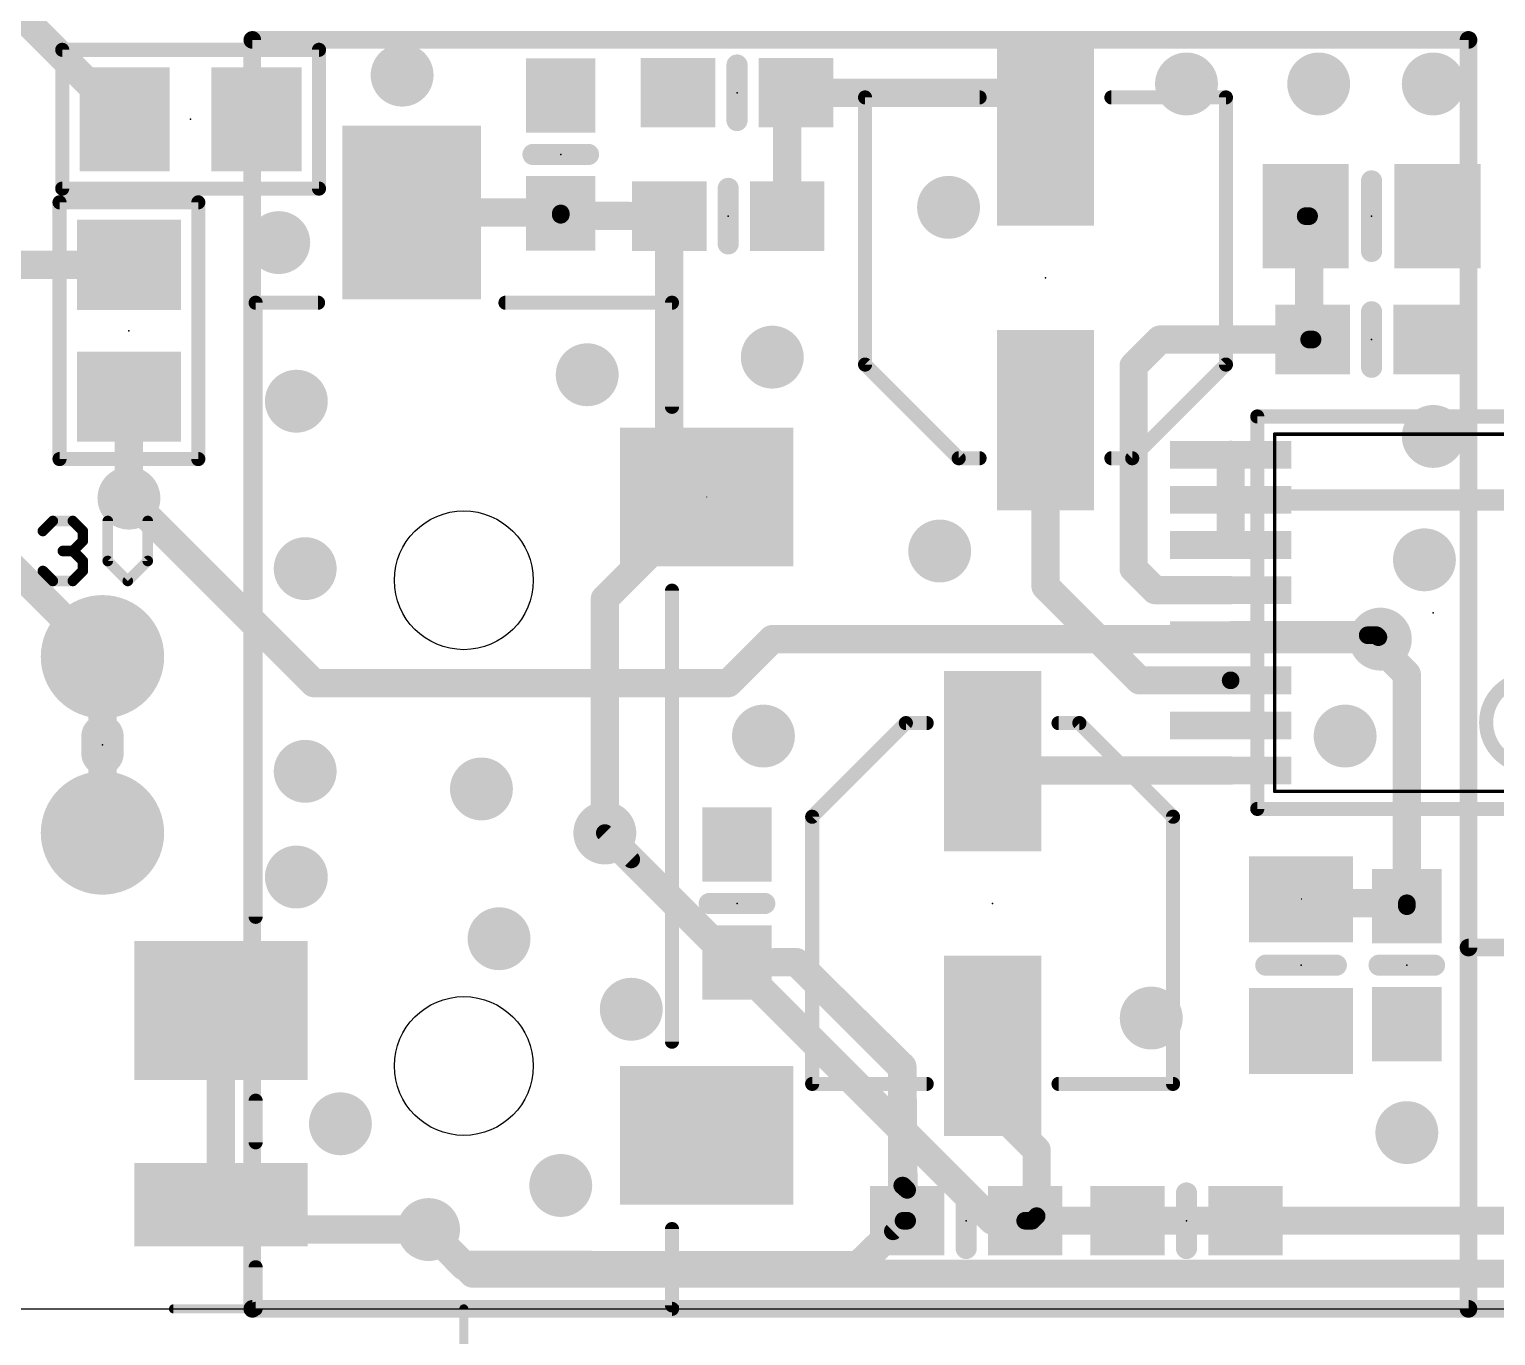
# Model space of a CAD drawing. Extents: x -5.3 to 74.7, y -12.4 to 39.9.
# Drawn here: x 5.42 to 26.55, y -0.39 to 18.44 of the extents above; entities that cross this region are included whole.
import ezdxf

# ---------------------------------------------------------------- set-up
doc = ezdxf.new("R2010")
doc.units = 0
for name, color, linetype in [('1', 12, 'CONTINUOUS'), ('16', 5, 'CONTINUOUS'), ('17', 110, 'CONTINUOUS'), ('18', 110, 'CONTINUOUS'), ('19', 53, 'CONTINUOUS'), ('20', 4, 'CONTINUOUS'), ('21', 40, 'CONTINUOUS'), ('23', 40, 'CONTINUOUS'), ('47', 253, 'CONTINUOUS')]:
    doc.layers.add(name, color=color, linetype=linetype)

# ---------------------------------------------------------------- blocks, each defined once
blk = doc.blocks.new('RECT')
blk.add_solid([(-0.5, -0.5), (0.5, -0.5), (-0.5, 0.5), (0.5, 0.5)])
blk = doc.blocks.new('ROUNDP')
at = {"const_width": 0.5}
blk.add_lwpolyline([(0, -0.25, 1), (0, 0.25, 1), (0, -0.25)], format="xyb", dxfattribs=at)
blk = doc.blocks.new('ROUNDV')
at = {"const_width": 0.5}
blk.add_lwpolyline([(0, -0.25, 1), (0, 0.25, 1), (0, -0.25)], format="xyb", dxfattribs=at)

msp = doc.modelspace()

# ---------------------------------------------------------------- linework, layer by layer
at = {"layer": '1'}
for points, const_width in [([(6.797, 17.145), (5.273, 18.669)], 0.4064), ([(8.636, 18.288), (26.162, 18.288)], 0.254), ([(8.636, 0), (8.636, 18.288)], 0.254), ([(26.162, 18.288), (26.162, 5.207)], 0.254), ([(16.471, 17.526), (16.344, 17.399)], 0.4064), ([(16.344, 17.399), (16.344, 15.748)], 0.4064), ([(16.471, 17.526), (19.449, 17.526)], 0.4064), ([(19.449, 17.526), (20.066, 16.909)], 0.4064), ([(10.934, 15.8), (13.0808, 15.8)], 0.4064), ([(13.0808, 15.7675), (13.0808, 15.8)], 0.4064), ([(13.081, 15.7578), (13.7249, 15.7529)], 0.4064), ([(13.081, 15.787), (13.081, 15.7675)], 0.254), ([(13.7249, 15.7529), (14.644, 15.748)], 0.4064), ([(14.644, 15.748), (14.644, 11.9551)], 0.4064), ([(23.865, 15.748), (23.865, 13.97)], 0.4064), ([(23.815, 15.748), (23.865, 15.748)], 0.254), ([(4.8511, 15.047), (6.858, 15.047)], 0.4064), ([(21.336, 13.589), (21.717, 13.97)], 0.4064), ([(21.717, 13.97), (23.865, 13.97)], 0.4064), ([(23.915, 13.97), (23.865, 13.97)], 0.254), ([(21.336, 10.668), (21.336, 13.589)], 0.4064), ([(6.858, 13.147), (6.858, 11.684)], 0.4064), ([(20.066, 12.809), (20.066, 10.414)], 0.4064), ([(22.734, 12.308), (22.734, 11.658)], 0.4064), ([(14.644, 11.9551), (14.9315, 11.9535)], 0.4064), ([(14.9315, 11.9535), (15.1845, 11.7005)], 0.4064), ([(15.184, 11.7), (13.716, 10.232)], 0.4064), ([(22.734, 11.658), (22.734, 11.008)], 0.4064), ([(4.252, 11.623), (6.477, 9.398)], 0.4064), ([(22.734, 11.658), (28.574, 11.658)], 0.3048), ([(21.646, 10.358), (21.336, 10.668)], 0.4064), ([(20.066, 10.414), (21.422, 9.058)], 0.4064), ([(13.716, 10.232), (13.716, 6.858)], 0.4064), ([(22.734, 10.358), (21.646, 10.358)], 0.4064), ([(22.734, 9.708), (24.709, 9.708)], 0.4064), ([(24.709, 9.708), (25.273, 9.144)], 0.4064), ([(24.864, 9.68), (24.709, 9.68)], 0.4064), ([(24.836, 9.708), (24.709, 9.708)], 0.254), ([(24.864, 9.68), (24.836, 9.708)], 0.254), ([(25.273, 9.144), (25.273, 5.803)], 0.4064), ([(22.734, 9.058), (21.422, 9.058)], 0.4064), ([(22.734, 9.058), (22.734, 9.058)], 0.254), ([(19.438, 7.758), (19.304, 7.892)], 0.4064), ([(22.734, 7.758), (19.438, 7.758)], 0.4064), ([(23.7604, 5.903), (23.7641, 5.8454)], 0.4064), ([(23.7641, 5.8454), (25.273, 5.8454)], 0.4064), ([(25.273, 5.8454), (25.273, 5.803)], 0.254), ([(25.273, 5.803), (25.273, 5.803)], 0.254), ([(26.162, 5.207), (32.258, 5.207)], 0.254), ([(16.4758, 4.9968), (15.621, 4.992)], 0.4064), ([(18.0019, 3.49), (16.4758, 4.9968)], 0.4064), ([(17.9875, 3.4852), (16.4758, 4.9968)], 0.4064), ([(18.0048, 3.49), (16.4758, 4.9968)], 0.4064), ([(8.184, 4.3), (8.184, 1.5)], 0.4064), ([(19.304, 3.792), (19.304, 2.921)], 0.4064), ([(18.0048, 3.49), (18.0019, 1.7761)], 0.4064), ([(18.0019, 3.49), (18.0048, 1.7761)], 0.4064), ([(18.0019, 3.49), (18.0019, 1.7761)], 0.4064), ([(18.0019, 3.49), (18.0116, 1.7761)], 0.4064), ([(18.0048, 3.49), (18.0048, 1.7761)], 0.4064), ([(18.0048, 3.49), (18.0173, 1.7761)], 0.4064), ([(18.0048, 3.49), (18.0202, 1.7761)], 0.4064), ([(19.304, 2.921), (19.939, 2.286)], 0.4064), ([(19.939, 2.286), (19.939, 1.336)], 0.4064), ([(18.0048, 1.7761), (18.0173, 1.27)], 0.4064), ([(18.0048, 1.7761), (18.0202, 1.27)], 0.4064), ([(18.0173, 1.7761), (18.0173, 1.27)], 0.4064), ([(18.0173, 1.7761), (18.0187, 1.2686)], 0.4064), ([(18.0202, 1.7761), (18.0173, 1.27)], 0.4064), ([(18.0173, 1.7761), (18.023, 1.27)], 0.4064), ([(18.0173, 1.7761), (18.0202, 1.27)], 0.4064), ([(18.0202, 1.7761), (18.023, 1.27)], 0.4064), ([(18.0202, 1.7761), (18.0202, 1.27)], 0.4064), ([(18.073, 1.7147), (18.0019, 1.7761)], 0.254), ([(18.073, 1.7147), (18.0116, 1.7761)], 0.254), ([(8.184, 1.5), (8.541, 1.143)], 0.4064), ([(18.073, 1.27), (18.073, 1.7147)], 0.254), ([(18.048, 1.295), (17.8666, 1.1199)], 0.4064), ([(18.048, 1.295), (17.8683, 1.1182)], 0.4064), ([(18.048, 1.295), (17.8697, 1.1168)], 0.4064), ([(19.939, 1.3195), (19.773, 1.3195)], 0.4064), ([(8.541, 1.143), (11.176, 1.143)], 0.4064), ([(8.541, 1.143), (11.1729, 1.1399)], 0.4064), ([(11.6871, 0.6256), (11.1729, 1.1399)], 0.4064), ([(11.684, 0.6163), (11.1729, 1.1399)], 0.4064), ([(11.684, 0.635), (11.176, 1.143)], 0.4064), ([(11.684, 0.6288), (11.176, 1.143)], 0.4064), ([(17.8666, 1.1199), (17.363, 0.6288)], 0.4064), ([(17.8683, 1.1182), (17.363, 0.61)], 0.4064), ([(17.8697, 1.1168), (17.363, 0.6163)], 0.4064), ([(17.8697, 1.1168), (17.363, 0.61)], 0.4064), ([(17.8666, 1.1199), (17.3661, 0.6194)], 0.4064), ([(17.8683, 1.1182), (17.3661, 0.6194)], 0.4064), ([(17.8697, 1.1168), (17.3661, 0.6194)], 0.4064), ([(18.023, 1.27), (17.8666, 1.1199)], 0.254), ([(18.0187, 1.2686), (17.8666, 1.1199)], 0.254), ([(18.0173, 1.27), (17.8683, 1.1182)], 0.254), ([(18.0187, 1.2686), (17.8683, 1.1182)], 0.254), ([(18.023, 1.27), (17.8697, 1.1168)], 0.254), ([(18.0202, 1.27), (17.8697, 1.1168)], 0.254), ([(18.0187, 1.2686), (17.8697, 1.1168)], 0.254), ([(18.073, 1.27), (18.0202, 1.27)], 0.254), ([(18.073, 1.27), (18.023, 1.27)], 0.254), ([(19.773, 1.27), (21.248, 1.27)], 0.4064), ([(19.773, 1.27), (19.873, 1.27)], 0.254), ([(19.873, 1.27), (19.939, 1.336)], 0.254), ([(17.363, 0.6288), (11.684, 0.635)], 0.4064), ([(17.3661, 0.6194), (11.684, 0.6288)], 0.4064), ([(17.363, 0.61), (11.684, 0.6163)], 0.4064), ([(17.363, 0.6163), (11.6871, 0.6256)], 0.4064), ([(58.928, 0), (8.636, 0)], 0.254)]:
    msp.add_lwpolyline(points, dxfattribs=dict(at, const_width=const_width))
for points, const_width in [([(8.636, 18.3515, 1), (8.636, 18.2245)], 0.127), ([(8.6995, 18.288, 1), (8.5725, 18.288)], 0.127), ([(26.2255, 18.288, 1), (26.0985, 18.288)], 0.127), ([(26.162, 18.2245, 1), (26.162, 18.3515)], 0.127), ([(16.4456, 17.399, 1), (16.2424, 17.399)], 0.2032), ([(16.2722, 17.4708, 1), (16.4158, 17.3272)], 0.2032), ([(16.471, 17.6276, 1), (16.471, 17.4244)], 0.2032), ([(16.5428, 17.4542, 1), (16.3992, 17.5978)], 0.2032), ([(19.5208, 17.5978, 1), (19.3772, 17.4542)], 0.2032), ([(19.449, 17.4244, 1), (19.449, 17.6276)], 0.2032), ([(6.7252, 17.0732, 1), (6.8688, 17.2168)], 0.2032), ([(19.9942, 16.8372, 1), (20.1378, 16.9808)], 0.2032), ([(10.934, 15.9016, 1), (10.934, 15.6984)], 0.2032), ([(13.1824, 15.8, 1), (12.9792, 15.8)], 0.2032), ([(12.9792, 15.7675, 1), (13.1824, 15.7675)], 0.2032), ([(13.0818, 15.8593, 1), (13.0802, 15.6562)], 0.2032), ([(13.1445, 15.787, 1), (13.0175, 15.787)], 0.127), ([(13.0808, 15.6984, 1), (13.0808, 15.9016)], 0.2032), ([(13.7254, 15.8545, 1), (13.7244, 15.6513)], 0.2032), ([(13.7241, 15.6513, 1), (13.7257, 15.8545)], 0.2032), ([(14.7456, 15.748, 1), (14.5424, 15.748)], 0.2032), ([(14.6435, 15.6464, 1), (14.6445, 15.8496)], 0.2032), ([(16.2424, 15.748, 1), (16.4456, 15.748)], 0.2032), ([(23.9666, 15.748, 1), (23.7634, 15.748)], 0.2032), ([(23.815, 15.8115, 1), (23.815, 15.6845)], 0.127), ([(23.865, 15.6845, 1), (23.865, 15.8115)], 0.127), ([(13.0175, 15.7675, 1), (13.1445, 15.7675)], 0.127), ([(6.858, 14.9454, 1), (6.858, 15.1486)], 0.2032), ([(21.717, 14.0716, 1), (21.717, 13.8684)], 0.2032), ([(21.7888, 13.8982, 1), (21.6452, 14.0418)], 0.2032), ([(23.865, 13.8684, 1), (23.865, 14.0716)], 0.2032), ([(23.7634, 13.97, 1), (23.9666, 13.97)], 0.2032), ([(23.865, 14.0335, 1), (23.865, 13.9065)], 0.127), ([(23.915, 13.9065, 1), (23.915, 14.0335)], 0.127), ([(21.4376, 13.589, 1), (21.2344, 13.589)], 0.2032), ([(21.2642, 13.6608, 1), (21.4078, 13.5172)], 0.2032), ([(6.9596, 13.147, 1), (6.7564, 13.147)], 0.2032), ([(20.1676, 12.809, 1), (19.9644, 12.809)], 0.2032), ([(22.8356, 12.308, 1), (22.6324, 12.308)], 0.2032), ([(14.6445, 12.0567, 1), (14.6435, 11.8535)], 0.2032), ([(14.5424, 11.9551, 1), (14.7456, 11.9551)], 0.2032), ([(15.0033, 12.0254, 1), (14.8596, 11.8817)], 0.2032), ([(14.9309, 11.8519, 1), (14.932, 12.0551)], 0.2032), ([(15.2558, 11.6282, 1), (15.1122, 11.7718)], 0.2032), ([(15.1127, 11.6287, 1), (15.2564, 11.7724)], 0.2032), ([(22.8356, 11.658, 1), (22.6324, 11.658)], 0.2032), ([(6.7564, 11.684, 1), (6.9596, 11.684)], 0.2032), ([(22.6324, 11.658, 1), (22.8356, 11.658)], 0.2032), ([(22.734, 11.7342, 1), (22.734, 11.5818)], 0.1524), ([(22.6324, 11.008, 1), (22.8356, 11.008)], 0.2032), ([(21.4078, 10.7398, 1), (21.2642, 10.5962)], 0.2032), ([(20.1378, 10.4858, 1), (19.9942, 10.3422)], 0.2032), ([(21.2344, 10.668, 1), (21.4376, 10.668)], 0.2032), ([(13.8176, 10.232, 1), (13.6144, 10.232)], 0.2032), ([(13.6442, 10.3038, 1), (13.7878, 10.1602)], 0.2032), ([(19.9644, 10.414, 1), (20.1676, 10.414)], 0.2032), ([(21.646, 10.4596, 1), (21.646, 10.2564)], 0.2032), ([(21.5742, 10.2862, 1), (21.7178, 10.4298)], 0.2032), ([(22.734, 10.2564, 1), (22.734, 10.4596)], 0.2032), ([(22.734, 9.8096, 1), (22.734, 9.6064)], 0.2032), ([(24.709, 9.7816, 1), (24.709, 9.5784)], 0.2032), ([(24.7808, 9.7798, 1), (24.6372, 9.6362)], 0.2032), ([(24.709, 9.7715, 1), (24.709, 9.6445)], 0.127), ([(24.709, 9.6064, 1), (24.709, 9.8096)], 0.2032), ([(24.8809, 9.7529, 1), (24.7911, 9.6631)], 0.127), ([(24.8191, 9.6351, 1), (24.9089, 9.7249)], 0.127), ([(24.864, 9.5784, 1), (24.864, 9.7816)], 0.2032), ([(24.836, 9.6445, 1), (24.836, 9.7715)], 0.127), ([(6.4052, 9.3262, 1), (6.5488, 9.4698)], 0.2032), ([(25.3746, 9.144, 1), (25.1714, 9.144)], 0.2032), ([(25.2012, 9.0722, 1), (25.3448, 9.2158)], 0.2032), ([(21.422, 9.1596, 1), (21.422, 8.9564)], 0.2032), ([(21.3502, 8.9862, 1), (21.4938, 9.1298)], 0.2032), ([(22.734, 9.1215, 1), (22.734, 8.9945)], 0.127), ([(22.734, 8.9564, 1), (22.734, 9.1596)], 0.2032), ([(22.734, 8.9945, 1), (22.734, 9.1215)], 0.127), ([(19.3758, 7.9638, 1), (19.2322, 7.8202)], 0.2032), ([(19.438, 7.8596, 1), (19.438, 7.6564)], 0.2032), ([(19.3662, 7.6862, 1), (19.5098, 7.8298)], 0.2032), ([(22.734, 7.6564, 1), (22.734, 7.8596)], 0.2032), ([(13.6144, 6.858, 1), (13.8176, 6.858)], 0.2032), ([(23.8617, 5.9097, 1), (23.659, 5.8963)], 0.2032), ([(23.7641, 5.947, 1), (23.7641, 5.7438)], 0.2032), ([(23.6628, 5.8388, 1), (23.8655, 5.8521)], 0.2032), ([(25.3365, 5.8454, 1), (25.2095, 5.8454)], 0.127), ([(25.3179, 5.8479, 1), (25.2281, 5.7581)], 0.127), ([(25.273, 5.7438, 1), (25.273, 5.947)], 0.2032), ([(25.1714, 5.803, 1), (25.3746, 5.803)], 0.2032), ([(25.2095, 5.803, 1), (25.3365, 5.803)], 0.127), ([(25.2281, 5.7581, 1), (25.3179, 5.8479)], 0.127), ([(26.162, 5.2705, 1), (26.162, 5.1435)], 0.127), ([(15.6204, 5.0936, 1), (15.6216, 4.8904)], 0.2032), ([(16.5477, 5.0687, 1), (16.404, 4.925)], 0.2032), ([(16.5472, 5.0691, 1), (16.4044, 4.9245)], 0.2032), ([(16.5471, 5.0692, 1), (16.4045, 4.9245)], 0.2032), ([(16.4764, 4.8952, 1), (16.4753, 5.0984)], 0.2032), ([(26.0985, 5.207, 1), (26.2255, 5.207)], 0.127), ([(8.2856, 4.3, 1), (8.0824, 4.3)], 0.2032), ([(19.4056, 3.792, 1), (19.2024, 3.792)], 0.2032), ([(18.1035, 3.4902, 1), (17.9003, 3.4898)], 0.2032), ([(18.1035, 3.49, 1), (17.9003, 3.49)], 0.2032), ([(18.1035, 3.4906, 1), (17.9003, 3.4894)], 0.2032), ([(18.1064, 3.4898, 1), (17.9032, 3.4902)], 0.2032), ([(18.1064, 3.49, 1), (17.9032, 3.49)], 0.2032), ([(18.1064, 3.4907, 1), (17.9032, 3.4893)], 0.2032), ([(18.1064, 3.4909, 1), (17.9032, 3.4891)], 0.2032), ([(17.9156, 3.4133, 1), (18.0593, 3.557)], 0.2032), ([(17.9306, 3.4177, 1), (18.0733, 3.5623)], 0.2032), ([(17.9335, 3.4176, 1), (18.0761, 3.5624)], 0.2032), ([(19.2024, 2.921, 1), (19.4056, 2.921)], 0.2032), ([(19.3758, 2.9928, 1), (19.2322, 2.8492)], 0.2032), ([(20.0406, 2.286, 1), (19.8374, 2.286)], 0.2032), ([(19.8672, 2.2142, 1), (20.0108, 2.3578)], 0.2032), ([(18.1064, 1.7786, 1), (17.9032, 1.7736)], 0.2032), ([(18.1064, 1.7791, 1), (17.9032, 1.773)], 0.2032), ([(18.1189, 1.7761, 1), (17.9157, 1.7761)], 0.2032), ([(18.1189, 1.7764, 1), (17.9157, 1.7758)], 0.2032), ([(18.1189, 1.7772, 1), (17.9157, 1.7749)], 0.2032), ([(18.1189, 1.7766, 1), (17.9157, 1.7755)], 0.2032), ([(18.1218, 1.7761, 1), (17.9185, 1.7761)], 0.2032), ([(18.1217, 1.7766, 1), (17.9186, 1.7755)], 0.2032), ([(18.1217, 1.7755, 1), (17.9186, 1.7766)], 0.2032), ([(18.0435, 1.8241, 1), (17.9604, 1.728)], 0.127), ([(18.0565, 1.821, 1), (17.9667, 1.7312)], 0.127), ([(8.2558, 1.5718, 1), (8.1122, 1.4282)], 0.2032), ([(17.9003, 1.7762, 1), (18.1035, 1.7759)], 0.2032), ([(17.9003, 1.7761, 1), (18.1035, 1.7761)], 0.2032), ([(17.9032, 1.7759, 1), (18.1064, 1.7762)], 0.2032), ([(17.9032, 1.7761, 1), (18.1064, 1.7761)], 0.2032), ([(17.91, 1.7755, 1), (18.1132, 1.7766)], 0.2032), ([(17.9157, 1.7753, 1), (18.1189, 1.7768)], 0.2032), ([(17.9186, 1.7752, 1), (18.1217, 1.777)], 0.2032), ([(18.1365, 1.7147, 1), (18.0095, 1.7147)], 0.127), ([(18.0281, 1.6698, 1), (18.1179, 1.7596)], 0.127), ([(18.0315, 1.6666, 1), (18.1145, 1.7627)], 0.127), ([(8.0824, 1.5, 1), (8.2856, 1.5)], 0.2032), ([(18.1198, 1.2232, 1), (17.9762, 1.3668)], 0.2032), ([(18.1193, 1.2226, 1), (17.9767, 1.3674)], 0.2032), ([(18.1186, 1.2219, 1), (17.9774, 1.3681)], 0.2032), ([(19.773, 1.4211, 1), (19.773, 1.2179)], 0.2032), ([(19.939, 1.2179, 1), (19.939, 1.4211)], 0.2032), ([(8.541, 1.2446, 1), (8.541, 1.0414)], 0.2032), ([(8.5411, 1.2446, 1), (8.5409, 1.0414)], 0.2032), ([(8.4692, 1.0712, 1), (8.6128, 1.2148)], 0.2032), ([(11.2447, 1.2117, 1), (11.101, 1.068)], 0.2032), ([(11.2456, 1.2108, 1), (11.1002, 1.0689)], 0.2032), ([(11.2483, 1.2144, 1), (11.1037, 1.0716)], 0.2032), ([(11.2478, 1.2148, 1), (11.1042, 1.0712)], 0.2032), ([(11.1728, 1.0383, 1), (11.173, 1.2415)], 0.2032), ([(11.176, 1.0414, 1), (11.176, 1.2446)], 0.2032), ([(17.7961, 1.193, 1), (17.9372, 1.0468)], 0.2032), ([(17.7971, 1.1906, 1), (17.9396, 1.0458)], 0.2032), ([(17.7979, 1.1886, 1), (17.9416, 1.0449)], 0.2032), ([(17.9385, 1.048, 1), (17.7948, 1.1917)], 0.2032), ([(17.9376, 1.0471, 1), (17.7957, 1.1926)], 0.2032), ([(17.9404, 1.0465, 1), (17.7963, 1.1898)], 0.2032), ([(17.9399, 1.0461, 1), (17.7967, 1.1903)], 0.2032), ([(17.9416, 1.0449, 1), (17.7979, 1.1886)], 0.2032), ([(17.9411, 1.0445, 1), (17.7984, 1.189)], 0.2032), ([(17.9411, 1.0445, 1), (17.7984, 1.189)], 0.2032), ([(17.9157, 1.2675, 1), (18.1189, 1.2725)], 0.2032), ([(17.9157, 1.2706, 1), (18.1189, 1.2694)], 0.2032), ([(17.9157, 1.27, 1), (18.1189, 1.27)], 0.2032), ([(17.9171, 1.2683, 1), (18.1203, 1.2689)], 0.2032), ([(17.9185, 1.27, 1), (18.1218, 1.27)], 0.2032), ([(17.9186, 1.2669, 1), (18.1217, 1.2731)], 0.2032), ([(17.9186, 1.2694, 1), (18.1217, 1.2706)], 0.2032), ([(17.9214, 1.2689, 1), (18.1246, 1.2711)], 0.2032), ([(17.9214, 1.2694, 1), (18.1246, 1.2706)], 0.2032), ([(18.0202, 1.3335, 1), (18.0202, 1.2065)], 0.127), ([(18.023, 1.3335, 1), (18.023, 1.2065)], 0.127), ([(18.0626, 1.2255, 1), (17.972, 1.3145)], 0.127), ([(18.064, 1.2241, 1), (17.9734, 1.313)], 0.127), ([(18.0636, 1.2237, 1), (17.9738, 1.3135)], 0.127), ([(18.0631, 1.2232, 1), (17.9743, 1.314)], 0.127), ([(18.0655, 1.2255, 1), (17.9748, 1.3145)], 0.127), ([(18.0679, 1.2251, 1), (17.9781, 1.3149)], 0.127), ([(18.067, 1.2242, 1), (17.979, 1.3158)], 0.127), ([(18.0095, 1.27, 1), (18.1365, 1.27)], 0.127), ([(18.073, 1.2065, 1), (18.073, 1.3335)], 0.127), ([(18.073, 1.2065, 1), (18.073, 1.3335)], 0.127), ([(19.773, 1.3716, 1), (19.773, 1.1684)], 0.2032), ([(19.773, 1.3335, 1), (19.773, 1.2065)], 0.127), ([(19.8374, 1.336, 1), (20.0406, 1.336)], 0.2032), ([(19.8281, 1.3149, 1), (19.9179, 1.2251)], 0.127), ([(19.873, 1.2065, 1), (19.873, 1.3335)], 0.127), ([(19.9839, 1.2911, 1), (19.8941, 1.3809)], 0.127), ([(21.248, 1.1684, 1), (21.248, 1.3716)], 0.2032), ([(17.8226, 1.1657, 1), (17.9106, 1.0741)], 0.127), ([(17.8222, 1.1653, 1), (17.911, 1.0745)], 0.127), ([(17.8234, 1.1631, 1), (17.9132, 1.0733)], 0.127), ([(17.823, 1.1626, 1), (17.9136, 1.0737)], 0.127), ([(17.8248, 1.1617, 1), (17.9147, 1.0718)], 0.127), ([(17.8244, 1.1612, 1), (17.9151, 1.0723)], 0.127), ([(17.8244, 1.1612, 1), (17.9151, 1.0723)], 0.127), ([(11.6841, 0.7366, 1), (11.6839, 0.5334)], 0.2032), ([(11.6842, 0.7303, 1), (11.6838, 0.5272)], 0.2032), ([(11.6841, 0.7178, 1), (11.6839, 0.5147)], 0.2032), ([(11.6873, 0.7272, 1), (11.687, 0.524)], 0.2032), ([(11.6113, 0.5453, 1), (11.7567, 0.6872)], 0.2032), ([(11.6117, 0.5573, 1), (11.7563, 0.7002)], 0.2032), ([(11.6122, 0.5632, 1), (11.7558, 0.7068)], 0.2032), ([(11.6153, 0.5538, 1), (11.759, 0.6975)], 0.2032), ([(17.2921, 0.7015, 1), (17.4339, 0.556)], 0.2032), ([(17.2916, 0.6885, 1), (17.4344, 0.544)], 0.2032), ([(17.2912, 0.6818, 1), (17.4348, 0.5382)], 0.2032), ([(17.291, 0.6816, 1), (17.435, 0.5384)], 0.2032), ([(17.2947, 0.6917, 1), (17.4375, 0.5471)], 0.2032), ([(17.2945, 0.6915, 1), (17.4377, 0.5473)], 0.2032), ([(17.2943, 0.6912, 1), (17.438, 0.5475)], 0.2032), ([(17.3628, 0.5147, 1), (17.3632, 0.7178)], 0.2032), ([(17.3629, 0.5272, 1), (17.3631, 0.7303)], 0.2032), ([(17.3629, 0.5084, 1), (17.3631, 0.7116)], 0.2032), ([(17.366, 0.5178, 1), (17.3663, 0.721)], 0.2032), ([(8.636, 0.0635, 1), (8.636, -0.0635)], 0.127), ([(8.5725, 0, 1), (8.6995, 0)], 0.127)]:
    msp.add_lwpolyline(points, format="xyb", dxfattribs=dict(at, const_width=const_width))
at = {"layer": '16'}
for points, const_width in [([(8.636, 18.288), (8.636, 0)], 0.254), ([(26.162, 18.288), (8.636, 18.288)], 0.254), ([(26.162, 0), (26.162, 18.288)], 0.254), ([(6.858, 11.684), (9.525, 9.017)], 0.4064), ([(15.494, 9.017), (16.129, 9.652)], 0.4064), ([(16.129, 9.652), (24.892, 9.652)], 0.4064), ([(6.477, 6.858), (6.477, 9.398)], 0.4064), ([(9.525, 9.017), (15.494, 9.017)], 0.4064), ([(13.716, 6.858), (14.097, 6.477)], 0.4064), ([(13.716, 6.858), (14.097, 6.477)], 0.4064), ([(14.097, 6.477), (13.716, 6.858)], 0.254), ([(14.097, 6.477), (19.304, 1.27)], 0.4064), ([(11.176, 1.143), (11.811, 0.508)], 0.4064), ([(19.304, 1.27), (38.227, 1.27)], 0.4064), ([(11.811, 0.508), (43.561, 0.508)], 0.4064), ([(8.636, 0), (26.162, 0)], 0.254)]:
    msp.add_lwpolyline(points, dxfattribs=dict(at, const_width=const_width))
for points, const_width in [([(8.6995, 18.288, 1), (8.5725, 18.288)], 0.127), ([(8.636, 18.3515, 1), (8.636, 18.2245)], 0.127), ([(26.2255, 18.288, 1), (26.0985, 18.288)], 0.127), ([(26.162, 18.2245, 1), (26.162, 18.3515)], 0.127), ([(6.9298, 11.7558, 1), (6.7862, 11.6122)], 0.2032), ([(16.129, 9.7536, 1), (16.129, 9.5504)], 0.2032), ([(16.2008, 9.5802, 1), (16.0572, 9.7238)], 0.2032), ([(24.892, 9.5504, 1), (24.892, 9.7536)], 0.2032), ([(6.5786, 9.398, 1), (6.3754, 9.398)], 0.2032), ([(9.525, 9.1186, 1), (9.525, 8.9154)], 0.2032), ([(9.4532, 8.9452, 1), (9.5968, 9.0888)], 0.2032), ([(15.4222, 9.0888, 1), (15.5658, 8.9452)], 0.2032), ([(15.494, 8.9154, 1), (15.494, 9.1186)], 0.2032), ([(13.7878, 6.9298, 1), (13.6442, 6.7862)], 0.2032), ([(13.7878, 6.9298, 1), (13.6442, 6.7862)], 0.2032), ([(13.7609, 6.9029, 1), (13.6711, 6.8131)], 0.127), ([(6.3754, 6.858, 1), (6.5786, 6.858)], 0.2032), ([(14.1688, 6.5488, 1), (14.0252, 6.4052)], 0.2032), ([(14.0252, 6.4052, 1), (14.1688, 6.5488)], 0.2032), ([(14.0252, 6.4052, 1), (14.1688, 6.5488)], 0.2032), ([(14.0521, 6.4321, 1), (14.1419, 6.5219)], 0.127), ([(11.2478, 1.2148, 1), (11.1042, 1.0712)], 0.2032), ([(19.304, 1.3716, 1), (19.304, 1.1684)], 0.2032), ([(19.2322, 1.1982, 1), (19.3758, 1.3418)], 0.2032), ([(11.811, 0.6096, 1), (11.811, 0.4064)], 0.2032), ([(11.7392, 0.4362, 1), (11.8828, 0.5798)], 0.2032), ([(8.636, 0.0635, 1), (8.636, -0.0635)], 0.127), ([(8.5725, 0, 1), (8.6995, 0)], 0.127), ([(26.0985, 0, 1), (26.2255, 0)], 0.127), ([(26.162, -0.0635, 1), (26.162, 0.0635)], 0.127)]:
    msp.add_lwpolyline(points, format="xyb", dxfattribs=dict(at, const_width=const_width))
at = {"layer": '19'}
for p, q in [((13.0808, 15.7675), (13.081, 15.787)), ((13.081, 15.7578), (13.081, 15.7675)), ((15.184, 11.7), (15.1845, 11.7005)), ((24.892, 9.652), (24.864, 9.68)), ((23.7604, 5.903), (23.749, 5.903)), ((19.939, 1.336), (19.939, 1.3195))]:
    msp.add_line(p, q, dxfattribs=at)
at = {"layer": '20'}
msp.add_line((3, 0), (62, 0), dxfattribs=at)
for centre in [(11.684, 10.5), (11.684, 3.5)]:
    msp.add_circle(centre, 1, dxfattribs=at)
at = {"layer": '21'}
for points, const_width in [([(5.897, 16.145), (5.897, 18.145)], 0.2032), ([(5.897, 18.145), (9.597, 18.145)], 0.2032), ([(9.597, 18.145), (9.597, 16.145)], 0.2032), ([(15.621, 17.926), (15.621, 17.126)], 0.3048), ([(17.466, 13.609), (17.466, 17.459)], 0.2032), ([(17.466, 17.459), (19.116, 17.459)], 0.2032), ([(21.016, 17.459), (22.666, 17.459)], 0.2032), ([(22.666, 17.459), (22.666, 13.609)], 0.2032), ([(12.681, 16.637), (13.481, 16.637)], 0.3048), ([(15.494, 15.348), (15.494, 16.148)], 0.3048), ([(24.765, 16.256), (24.765, 15.24)], 0.3048), ([(9.597, 16.145), (5.897, 16.145)], 0.2032), ([(5.858, 15.947), (7.858, 15.947)], 0.2032), ([(5.858, 12.247), (5.858, 15.947)], 0.2032), ([(7.858, 15.947), (7.858, 12.247)], 0.2032), ([(8.684, 14.5), (8.684, 5.65)], 0.2032), ([(8.684, 14.5), (9.584, 14.5)], 0.2032), ([(14.684, 14.5), (12.284, 14.5)], 0.2032), ([(14.684, 14.5), (14.684, 13)], 0.2032), ([(24.765, 14.37), (24.765, 13.57)], 0.3048), ([(18.816, 12.259), (17.466, 13.609)], 0.2032), ([(22.666, 13.609), (21.316, 12.259)], 0.2032), ([(28.19, 12.861), (23.118, 12.861)], 0.2032), ([(23.118, 12.861), (23.118, 7.205)], 0.2032), ([(23.368, 12.607), (27.94, 12.607)], 0.0508), ([(23.368, 12.607), (23.368, 7.459)], 0.0508), ([(7.858, 12.247), (5.858, 12.247)], 0.2032), ([(19.116, 12.259), (18.816, 12.259)], 0.2032), ([(21.316, 12.259), (21.016, 12.259)], 0.2032), ([(5.6177, 11.2105), (5.7617, 11.3545)], 0.1524), ([(5.7617, 11.3545), (6.0499, 11.3545)], 0.1524), ([(6.0499, 11.3545), (6.1939, 11.2105)], 0.1524), ([(6.5532, 11.3545), (6.5532, 10.7783)], 0.1524), ([(7.1294, 10.7783), (7.1294, 11.3545)], 0.1524), ([(6.1939, 11.2105), (6.1939, 11.0664)], 0.1524), ([(6.0499, 10.9224), (5.9058, 10.9224)], 0.1524), ([(6.1939, 11.0664), (6.0499, 10.9224)], 0.1524), ([(6.0499, 10.9224), (6.1939, 10.7783)], 0.1524), ([(6.1939, 10.7783), (6.1939, 10.6343)], 0.1524), ([(6.5532, 10.7783), (6.8413, 10.4902)], 0.1524), ([(6.8413, 10.4902), (7.1294, 10.7783)], 0.1524), ([(5.7617, 10.4902), (5.6177, 10.6343)], 0.1524), ([(6.0499, 10.4902), (5.7617, 10.4902)], 0.1524), ([(6.1939, 10.6343), (6.0499, 10.4902)], 0.1524), ([(14.684, 3.85), (14.684, 10.35)], 0.2032), ([(6.477, 8.001), (6.477, 8.255)], 0.6096), ([(16.704, 7.092), (18.054, 8.442)], 0.2032), ([(18.054, 8.442), (18.354, 8.442)], 0.2032), ([(20.254, 8.442), (20.554, 8.442)], 0.2032), ([(20.554, 8.442), (21.904, 7.092)], 0.2032), ([(27.94, 7.459), (23.368, 7.459)], 0.0508), ([(16.704, 3.242), (16.704, 7.092)], 0.2032), ([(21.904, 7.092), (21.904, 3.242)], 0.2032), ([(28.19, 7.205), (23.118, 7.205)], 0.2032), ([(15.221, 5.842), (16.021, 5.842)], 0.3048), ([(24.257, 4.953), (23.241, 4.953)], 0.3048), ([(25.673, 4.953), (24.873, 4.953)], 0.3048), ([(18.354, 3.242), (16.704, 3.242)], 0.2032), ([(21.904, 3.242), (20.254, 3.242)], 0.2032), ([(8.684, 2.4), (8.684, 3)], 0.2032), ([(18.923, 0.87), (18.923, 1.67)], 0.3048), ([(22.098, 0.87), (22.098, 1.67)], 0.3048), ([(14.684, 0.05), (14.684, 1.15)], 0.2032), ([(8.684, 0), (8.684, 0.6)], 0.2032), ([(8.684, 0), (14.684, 0)], 0.2032)]:
    msp.add_lwpolyline(points, dxfattribs=dict(at, const_width=const_width))
for points, const_width in [([(5.9478, 18.145, 1), (5.8462, 18.145)], 0.1016), ([(5.897, 18.1958, 1), (5.897, 18.0942)], 0.1016), ([(9.6478, 18.145, 1), (9.5462, 18.145)], 0.1016), ([(9.597, 18.0942, 1), (9.597, 18.1958)], 0.1016), ([(15.6972, 17.926, 1), (15.5448, 17.926)], 0.1524), ([(17.5168, 17.459, 1), (17.4152, 17.459)], 0.1016), ([(17.466, 17.5098, 1), (17.466, 17.4082)], 0.1016), ([(19.116, 17.4082, 1), (19.116, 17.5098)], 0.1016), ([(21.016, 17.5098, 1), (21.016, 17.4082)], 0.1016), ([(22.7168, 17.459, 1), (22.6152, 17.459)], 0.1016), ([(22.666, 17.4082, 1), (22.666, 17.5098)], 0.1016), ([(15.5448, 17.126, 1), (15.6972, 17.126)], 0.1524), ([(12.681, 16.7132, 1), (12.681, 16.5608)], 0.1524), ([(13.481, 16.5608, 1), (13.481, 16.7132)], 0.1524), ([(15.5702, 16.148, 1), (15.4178, 16.148)], 0.1524), ([(24.8412, 16.256, 1), (24.6888, 16.256)], 0.1524), ([(5.897, 16.1958, 1), (5.897, 16.0942)], 0.1016), ([(5.8462, 16.145, 1), (5.9478, 16.145)], 0.1016), ([(9.5462, 16.145, 1), (9.6478, 16.145)], 0.1016), ([(9.597, 16.0942, 1), (9.597, 16.1958)], 0.1016), ([(5.858, 15.9978, 1), (5.858, 15.8962)], 0.1016), ([(5.9088, 15.947, 1), (5.8072, 15.947)], 0.1016), ([(7.9088, 15.947, 1), (7.8072, 15.947)], 0.1016), ([(7.858, 15.8962, 1), (7.858, 15.9978)], 0.1016), ([(15.4178, 15.348, 1), (15.5702, 15.348)], 0.1524), ([(24.6888, 15.24, 1), (24.8412, 15.24)], 0.1524), ([(8.7348, 14.5, 1), (8.6332, 14.5)], 0.1016), ([(8.684, 14.5508, 1), (8.684, 14.4492)], 0.1016), ([(9.584, 14.4492, 1), (9.584, 14.5508)], 0.1016), ([(12.284, 14.5508, 1), (12.284, 14.4492)], 0.1016), ([(14.7348, 14.5, 1), (14.6332, 14.5)], 0.1016), ([(14.684, 14.4492, 1), (14.684, 14.5508)], 0.1016), ([(24.8412, 14.37, 1), (24.6888, 14.37)], 0.1524), ([(17.5019, 13.6449, 1), (17.4301, 13.5731)], 0.1016), ([(17.4152, 13.609, 1), (17.5168, 13.609)], 0.1016), ([(22.6152, 13.609, 1), (22.7168, 13.609)], 0.1016), ([(22.7019, 13.5731, 1), (22.6301, 13.6449)], 0.1016), ([(24.6888, 13.57, 1), (24.8412, 13.57)], 0.1524), ([(14.6332, 13, 1), (14.7348, 13)], 0.1016), ([(23.118, 12.9118, 1), (23.118, 12.8102)], 0.1016), ([(23.1688, 12.861, 1), (23.0672, 12.861)], 0.1016), ([(23.368, 12.6197, 1), (23.368, 12.5943)], 0.0254), ([(23.3807, 12.607, 1), (23.3553, 12.607)], 0.0254), ([(5.858, 12.2978, 1), (5.858, 12.1962)], 0.1016), ([(5.8072, 12.247, 1), (5.9088, 12.247)], 0.1016), ([(7.8072, 12.247, 1), (7.9088, 12.247)], 0.1016), ([(7.858, 12.1962, 1), (7.858, 12.2978)], 0.1016), ([(18.816, 12.3098, 1), (18.816, 12.2082)], 0.1016), ([(18.7801, 12.2231, 1), (18.8519, 12.2949)], 0.1016), ([(19.116, 12.2082, 1), (19.116, 12.3098)], 0.1016), ([(21.016, 12.3098, 1), (21.016, 12.2082)], 0.1016), ([(21.2801, 12.2949, 1), (21.3519, 12.2231)], 0.1016), ([(21.316, 12.2082, 1), (21.316, 12.3098)], 0.1016), ([(5.7617, 11.3926, 1), (5.7617, 11.3164)], 0.0762), ([(5.7887, 11.3276, 1), (5.7348, 11.3815)], 0.0762), ([(6.0768, 11.3815, 1), (6.0229, 11.3276)], 0.0762), ([(6.0499, 11.3164, 1), (6.0499, 11.3926)], 0.0762), ([(6.5913, 11.3545, 1), (6.5151, 11.3545)], 0.0762), ([(7.1675, 11.3545, 1), (7.0913, 11.3545)], 0.0762), ([(5.5907, 11.2374, 1), (5.6446, 11.1835)], 0.0762), ([(6.232, 11.2105, 1), (6.1558, 11.2105)], 0.0762), ([(6.167, 11.1835, 1), (6.2208, 11.2374)], 0.0762), ([(5.9058, 10.9605, 1), (5.9058, 10.8843)], 0.0762), ([(6.0768, 10.9493, 1), (6.0229, 10.8954)], 0.0762), ([(6.0499, 10.8843, 1), (6.0499, 10.9605)], 0.0762), ([(6.1558, 11.0664, 1), (6.232, 11.0664)], 0.0762), ([(6.2208, 11.0395, 1), (6.167, 11.0934)], 0.0762), ([(6.0229, 10.9493, 1), (6.0768, 10.8954)], 0.0762), ([(6.232, 10.7783, 1), (6.1558, 10.7783)], 0.0762), ([(6.167, 10.7514, 1), (6.2208, 10.8053)], 0.0762), ([(6.5801, 10.8053, 1), (6.5263, 10.7514)], 0.0762), ([(6.5151, 10.7783, 1), (6.5913, 10.7783)], 0.0762), ([(7.0913, 10.7783, 1), (7.1675, 10.7783)], 0.0762), ([(7.1564, 10.7514, 1), (7.1025, 10.8053)], 0.0762), ([(5.6446, 10.6612, 1), (5.5907, 10.6073)], 0.0762), ([(5.7617, 10.5283, 1), (5.7617, 10.4521)], 0.0762), ([(6.0499, 10.4521, 1), (6.0499, 10.5283)], 0.0762), ([(6.1558, 10.6343, 1), (6.232, 10.6343)], 0.0762), ([(6.2208, 10.6073, 1), (6.167, 10.6612)], 0.0762), ([(5.7348, 10.4633, 1), (5.7887, 10.5171)], 0.0762), ([(6.0229, 10.5171, 1), (6.0768, 10.4633)], 0.0762), ([(6.8144, 10.5171, 1), (6.8683, 10.4633)], 0.0762), ([(6.8144, 10.4633, 1), (6.8683, 10.5171)], 0.0762), ([(14.7348, 10.35, 1), (14.6332, 10.35)], 0.1016), ([(27.051, 7.8151, 1), (27.051, 9.0851, 1), (27.051, 7.8151)], 0.2032), ([(6.6294, 8.255, 1), (6.3246, 8.255)], 0.3048), ([(18.054, 8.4928, 1), (18.054, 8.3912)], 0.1016), ([(18.0899, 8.4061, 1), (18.0181, 8.4779)], 0.1016), ([(18.354, 8.3912, 1), (18.354, 8.4928)], 0.1016), ([(20.254, 8.4928, 1), (20.254, 8.3912)], 0.1016), ([(20.5899, 8.4779, 1), (20.5181, 8.4061)], 0.1016), ([(20.554, 8.3912, 1), (20.554, 8.4928)], 0.1016), ([(6.3246, 8.001, 1), (6.6294, 8.001)], 0.3048), ([(23.368, 7.4717, 1), (23.368, 7.4463)], 0.0254), ([(23.3553, 7.459, 1), (23.3807, 7.459)], 0.0254), ([(16.7548, 7.092, 1), (16.6532, 7.092)], 0.1016), ([(21.9548, 7.092, 1), (21.8532, 7.092)], 0.1016), ([(23.118, 7.2558, 1), (23.118, 7.1542)], 0.1016), ([(23.0672, 7.205, 1), (23.1688, 7.205)], 0.1016), ([(16.6681, 7.1279, 1), (16.7399, 7.0561)], 0.1016), ([(21.8681, 7.0561, 1), (21.9399, 7.1279)], 0.1016), ([(15.221, 5.9182, 1), (15.221, 5.7658)], 0.1524), ([(16.021, 5.7658, 1), (16.021, 5.9182)], 0.1524), ([(8.6332, 5.65, 1), (8.7348, 5.65)], 0.1016), ([(23.241, 5.0292, 1), (23.241, 4.8768)], 0.1524), ([(24.257, 4.8768, 1), (24.257, 5.0292)], 0.1524), ([(24.873, 5.0292, 1), (24.873, 4.8768)], 0.1524), ([(25.673, 4.8768, 1), (25.673, 5.0292)], 0.1524), ([(14.6332, 3.85, 1), (14.7348, 3.85)], 0.1016), ([(16.704, 3.2928, 1), (16.704, 3.1912)], 0.1016), ([(16.6532, 3.242, 1), (16.7548, 3.242)], 0.1016), ([(18.354, 3.1912, 1), (18.354, 3.2928)], 0.1016), ([(20.254, 3.2928, 1), (20.254, 3.1912)], 0.1016), ([(21.8532, 3.242, 1), (21.9548, 3.242)], 0.1016), ([(21.904, 3.1912, 1), (21.904, 3.2928)], 0.1016), ([(8.7348, 3, 1), (8.6332, 3)], 0.1016), ([(8.6332, 2.4, 1), (8.7348, 2.4)], 0.1016), ([(18.9992, 1.67, 1), (18.8468, 1.67)], 0.1524), ([(22.1742, 1.67, 1), (22.0218, 1.67)], 0.1524), ([(14.7348, 1.15, 1), (14.6332, 1.15)], 0.1016), ([(18.8468, 0.87, 1), (18.9992, 0.87)], 0.1524), ([(22.0218, 0.87, 1), (22.1742, 0.87)], 0.1524), ([(8.7348, 0.6, 1), (8.6332, 0.6)], 0.1016), ([(8.684, 0.0508, 1), (8.684, -0.0508)], 0.1016), ([(8.6332, 0, 1), (8.7348, 0)], 0.1016), ([(14.6332, 0.05, 1), (14.7348, 0.05)], 0.1016), ([(14.684, -0.0508, 1), (14.684, 0.0508)], 0.1016)]:
    msp.add_lwpolyline(points, format="xyb", dxfattribs=dict(at, const_width=const_width))
at = {"layer": '23'}
for p in [(15.621, 17.526), (7.747, 17.145), (13.081, 16.637), (15.494, 15.748), (24.765, 15.748), (20.066, 14.859), (6.858, 14.097), (24.765, 13.97), (25.654, 10.033), (6.477, 8.128), (15.621, 5.842), (19.304, 5.842), (23.749, 4.953), (25.273, 4.953), (18.923, 1.27), (22.098, 1.27), (11.684, 0)]:
    msp.add_point(p, dxfattribs=at)
at = {"layer": '47', "const_width": 0.13}
for points in [[(7.5, 0), (74.65, 0)], [(11.684, 0), (11.684, -9.75)]]:
    msp.add_lwpolyline(points, dxfattribs=at)
at = {"layer": '47', "const_width": 0.065}
for points in [[(7.5, 0.0325, 1), (7.5, -0.0325)], [(11.7165, 0, 1), (11.6515, 0)]]:
    msp.add_lwpolyline(points, format="xyb", dxfattribs=at)

# ---------------------------------------------------------------- block references
at = {"layer": '1'}
for p, xscale, yscale, rotation in [((20.066, 16.909), 2.6, 1.4, 270), ((6.797, 17.145), 1.3, 1.5, 180), ((8.697, 17.145), 1.3, 1.5, 180), ((10.934, 15.8), 2, 2.5, 180), ((6.858, 15.047), 1.3, 1.5, 90), ((20.066, 12.809), 2.6, 1.4, 270), ((6.858, 13.147), 1.3, 1.5, 90), ((15.184, 11.7), 2, 2.5, 90), ((22.734, 12.308), 0.4, 1.75, 90), ((22.734, 11.658), 0.4, 1.75, 90), ((22.734, 11.008), 0.4, 1.75, 90), ((22.734, 10.358), 0.4, 1.75, 90), ((22.734, 9.708), 0.4, 1.75, 90), ((19.304, 7.892), 2.6, 1.4, 90), ((22.734, 9.058), 0.4, 1.75, 90), ((22.734, 8.408), 0.4, 1.75, 90), ((22.734, 7.758), 0.4, 1.75, 90), ((23.749, 5.903), 1.24, 1.5, 270), ((8.184, 4.3), 2, 2.5, 90), ((19.304, 3.792), 2.6, 1.4, 90), ((23.749, 4.003), 1.24, 1.5, 270), ((15.184, 2.5), 2, 2.5, 90), ((8.184, 1.5), 1.2, 2.5, 90)]:
    msp.add_blockref('RECT', p, dxfattribs=dict(at, xscale=xscale, yscale=yscale, rotation=rotation))
at = {"layer": '1', "xscale": 1.075}
for p, rotation in [((13.081, 17.487), 90), ((13.081, 15.787), 90), ((14.644, 15.748), 180), ((16.344, 15.748), 180), ((15.621, 6.692), 90), ((25.273, 5.803), 270), ((15.621, 4.992), 90), ((25.273, 4.103), 270), ((18.073, 1.27), 180), ((19.773, 1.27), 180), ((21.248, 1.27), 180), ((22.948, 1.27), 180)]:
    msp.add_blockref('RECT', p, dxfattribs=dict(at, rotation=rotation))
for p in [(14.771, 17.526), (16.471, 17.526), (23.915, 13.97), (25.615, 13.97)]:
    msp.add_blockref('RECT', p, dxfattribs=at)
at = {"layer": '1', "xscale": 1.24, "yscale": 1.5}
for p in [(23.815, 15.748), (25.715, 15.748)]:
    msp.add_blockref('RECT', p, dxfattribs=at)
at = {"layer": '17', "xscale": 1.778, "yscale": 1.778, "rotation": 180}
for p in [(6.477, 9.398), (6.477, 9.398), (6.477, 6.858), (6.477, 6.858)]:
    msp.add_blockref('ROUNDP', p, dxfattribs=at)
at = {"layer": '18', "xscale": 0.9064, "yscale": 0.9064}
for p in [(10.795, 17.78), (10.795, 17.78), (22.098, 17.653), (22.098, 17.653), (24.003, 17.653), (24.003, 17.653), (25.654, 17.653), (25.654, 17.653), (18.669, 15.875), (18.669, 15.875), (9.017, 15.367), (9.017, 15.367), (16.129, 13.716), (16.129, 13.716), (13.462, 13.462), (13.462, 13.462), (9.271, 13.081), (9.271, 13.081), (25.654, 12.573), (25.654, 12.573), (6.858, 11.684), (6.858, 11.684), (18.542, 10.922), (18.542, 10.922), (25.527, 10.795), (25.527, 10.795), (9.398, 10.668), (9.398, 10.668), (24.892, 9.652), (24.892, 9.652), (16.002, 8.255), (16.002, 8.255), (24.384, 8.255), (24.384, 8.255), (9.398, 7.747), (9.398, 7.747), (11.938, 7.493), (11.938, 7.493), (13.716, 6.858), (13.716, 6.858), (9.271, 6.223), (9.271, 6.223), (12.192, 5.334), (12.192, 5.334), (14.097, 4.318), (14.097, 4.318), (21.59, 4.191), (21.59, 4.191), (9.906, 2.667), (9.906, 2.667), (25.273, 2.54), (25.273, 2.54), (13.081, 1.778), (13.081, 1.778), (11.176, 1.143), (11.176, 1.143)]:
    msp.add_blockref('ROUNDV', p, dxfattribs=at)

doc.saveas('drawing.dxf')
